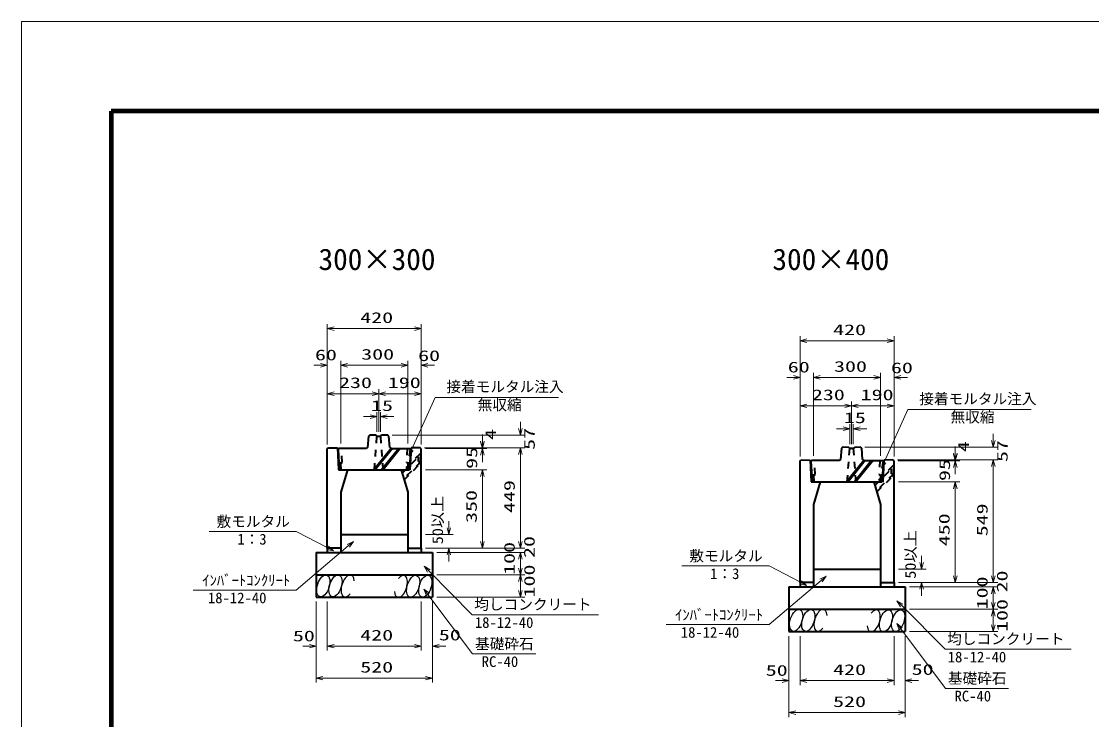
# Model space of a CAD drawing. Units: millimetres on the paper. Extents: x 0 to 842, y 1 to 595.
# Drawn here: x 0.5 to 240, y 438.2 to 594.5 of the extents above; entities that cross this region are included whole.
import ezdxf
from ezdxf.enums import TextEntityAlignment as Align

# ---------------------------------------------------------------- set-up
doc = ezdxf.new("R2010")
doc.units = ezdxf.units.MM
doc.linetypes.add('USER1', pattern=[3, 1.5, -1.5])
for name, color, linetype, lineweight in [('D-STR-DIM（寸法）', 7, 'Continuous', 13), ('D-STR-HTXT(均しCON-旗)', 7, 'Continuous', 13), ('D-STR-HTXT(基礎砕石-旗)', 7, 'Continuous', 13), ('D-STR-HTXT（旗上げ）', 7, 'Continuous', 13), ('D-STR-STRF(グリ)', 7, 'Continuous', 25), ('D-STR（構造物）', 1, 'Continuous', 35), ('D-TTL-LINE（区切線）', 1, 'Continuous', 35), ('D-TTL（外枠）', 2, 'Continuous', 140)]:
    doc.layers.add(name, color=color, linetype=linetype, lineweight=lineweight)
doc.layers.add('D-STR-TXT(文字)', color=7, linetype='Continuous')
doc.styles.add('ＭＳ ゴシック', font='')
doc.styles.get('ＭＳ ゴシック').set_extended_font_data('MS Gothic')

# ---------------------------------------------------------------- blocks, each defined once
blk = doc.blocks.new('_Open30@@SfigorgFlag@@4')
at = {"color": 7, "linetype": 'Continuous', "lineweight": 13}
for p, q in [((-1, 0.2679), (0, 0)), ((0, 0), (-1, -0.2679)), ((0, 0), (-1, 0))]:
    blk.add_line(p, q, dxfattribs=at)

msp = doc.modelspace()

# ---------------------------------------------------------------- linework, layer by layer
at = {"layer": 'D-STR-DIM（寸法）'}
for p, q in [((68.95, 518.535), (68.95, 526.744)), ((70.45, 525.744), (88.45, 525.744)), ((89.95, 518.535), (89.95, 526.744)), ((174.75, 515.818), (174.75, 524.026)), ((176.25, 523.026), (194.25, 523.026)), ((195.75, 515.818), (195.75, 524.026)), ((67.45, 517.535), (65.95, 517.535)), ((68.95, 499.832), (68.95, 518.535)), ((71.95, 500.023), (71.95, 518.535)), ((71.95, 500.023), (71.95, 518.535)), ((73.45, 517.535), (74.95, 517.535)), ((73.45, 517.535), (85.45, 517.535)), ((85.45, 517.535), (83.95, 517.535)), ((86.95, 500.023), (86.95, 518.535)), ((86.95, 500.023), (86.95, 518.535)), ((89.95, 499.832), (89.95, 518.535)), ((91.45, 517.535), (92.95, 517.535)), ((174.75, 497.115), (174.75, 515.818)), ((177.75, 497.305), (177.75, 515.818)), ((177.75, 497.305), (177.75, 515.818)), ((192.75, 497.305), (192.75, 515.818)), ((192.75, 497.305), (192.75, 515.818)), ((195.75, 497.115), (195.75, 515.818)), ((173.25, 514.818), (171.75, 514.818)), ((179.25, 514.818), (180.75, 514.818)), ((179.25, 514.818), (191.25, 514.818)), ((191.25, 514.818), (189.75, 514.818)), ((197.25, 514.818), (198.75, 514.818)), ((68.95, 499.832), (68.95, 512.178)), ((70.45, 511.178), (78.95, 511.178)), ((80.45, 502.631), (80.45, 512.178)), ((80.45, 502.631), (80.45, 512.178)), ((81.95, 511.178), (88.45, 511.178)), ((89.95, 499.832), (89.95, 512.178)), ((174.75, 497.115), (174.75, 509.46)), ((176.25, 508.46), (184.75, 508.46)), ((186.25, 499.913), (186.25, 509.46)), ((186.25, 499.913), (186.25, 509.46)), ((187.75, 508.46), (194.25, 508.46)), ((195.75, 497.115), (195.75, 509.46)), ((78.557, 506.045), (77.057, 506.045)), ((80.057, 502.631), (80.057, 507.045)), ((80.844, 502.631), (80.844, 507.045)), ((82.344, 506.045), (83.844, 506.045)), ((112.153, 503.413), (112.153, 504.913)), ((184.356, 503.328), (182.856, 503.328)), ((185.856, 499.913), (185.856, 504.328)), ((186.643, 499.913), (186.643, 504.328)), ((188.143, 503.328), (189.643, 503.328)), ((83.456, 501.913), (113.153, 501.913)), ((103.655, 500.577), (103.655, 502.077)), ((103.655, 500.385), (103.655, 501.885)), ((217.952, 500.695), (217.952, 502.195)), ((90.7, 499.077), (104.655, 499.077)), ((90.896, 498.885), (104.655, 498.885)), ((90.896, 498.885), (104.655, 498.885)), ((91.7, 499.077), (113.153, 499.077)), ((91.7, 499.077), (113.153, 499.077)), ((189.255, 499.195), (218.952, 499.195)), ((209.454, 497.86), (209.454, 499.36)), ((209.454, 497.668), (209.454, 499.168)), ((103.655, 497.385), (103.655, 495.885)), ((112.153, 478.13), (112.153, 497.577)), ((112.153, 497.577), (112.153, 496.077)), ((196.5, 496.36), (210.454, 496.36)), ((196.695, 496.168), (210.454, 496.168)), ((196.695, 496.168), (210.454, 496.168)), ((197.5, 496.36), (218.952, 496.36)), ((197.5, 496.36), (218.952, 496.36)), ((90.95, 494.13), (104.655, 494.13)), ((90.95, 494.13), (104.655, 494.13)), ((209.454, 494.668), (209.454, 493.168)), ((217.952, 470.413), (217.952, 494.86)), ((217.952, 494.86), (217.952, 493.36)), ((103.655, 478.13), (103.655, 492.63)), ((103.655, 492.63), (103.655, 491.13)), ((196.75, 491.413), (210.454, 491.413)), ((196.75, 491.413), (210.454, 491.413)), ((209.454, 470.413), (209.454, 489.913)), ((209.454, 489.913), (209.454, 488.413)), ((96.139, 481.13), (96.139, 482.63)), ((90.95, 479.63), (97.139, 479.63)), ((112.153, 478.13), (112.153, 479.63)), ((90.95, 476.63), (113.153, 476.63)), ((90.95, 476.63), (104.655, 476.63)), ((90.95, 476.63), (113.153, 476.63)), ((90.95, 476.63), (97.139, 476.63)), ((93.45, 475.63), (113.153, 475.63)), ((93.45, 475.63), (113.153, 475.63)), ((96.139, 475.13), (96.139, 473.63)), ((201.939, 473.413), (201.939, 474.913)), ((112.153, 472.13), (112.153, 474.13)), ((112.153, 474.13), (112.153, 472.63)), ((196.75, 471.913), (202.939, 471.913)), ((217.952, 470.413), (217.952, 471.913)), ((93.45, 470.63), (113.153, 470.63)), ((93.45, 470.63), (113.153, 470.63)), ((112.153, 467.13), (112.153, 469.13)), ((196.75, 468.913), (218.952, 468.913)), ((196.75, 468.913), (210.454, 468.913)), ((196.75, 468.913), (218.952, 468.913)), ((196.75, 468.913), (202.939, 468.913)), ((199.25, 467.913), (218.952, 467.913)), ((199.25, 467.913), (218.952, 467.913)), ((201.939, 467.413), (201.939, 465.913)), ((66.45, 464.63), (66.45, 453.663)), ((68.95, 464.63), (68.95, 453.663)), ((89.95, 464.63), (89.95, 453.663)), ((92.45, 464.63), (92.45, 453.663)), ((93.45, 465.63), (113.153, 465.63)), ((217.952, 464.413), (217.952, 466.413)), ((217.952, 466.413), (217.952, 464.913)), ((66.45, 463.63), (66.45, 446.506)), ((68.95, 463.63), (68.95, 453.663)), ((89.95, 463.63), (89.95, 453.663)), ((92.45, 463.63), (92.45, 446.506)), ((199.25, 462.913), (218.952, 462.913)), ((199.25, 462.913), (218.952, 462.913)), ((217.952, 459.413), (217.952, 461.413)), ((199.25, 457.913), (218.952, 457.913)), ((172.25, 456.913), (172.25, 445.946)), ((172.25, 455.913), (172.25, 438.788)), ((174.75, 456.913), (174.75, 445.946)), ((174.75, 455.913), (174.75, 445.946)), ((195.75, 456.913), (195.75, 445.946)), ((195.75, 455.913), (195.75, 445.946)), ((198.25, 456.913), (198.25, 445.946)), ((198.25, 455.913), (198.25, 438.788)), ((64.95, 454.663), (63.45, 454.663)), ((70.45, 454.663), (88.45, 454.663)), ((70.45, 454.663), (71.95, 454.663)), ((88.45, 454.663), (86.95, 454.663)), ((93.95, 454.663), (95.45, 454.663)), ((67.95, 447.506), (90.95, 447.506)), ((170.75, 446.946), (169.25, 446.946)), ((176.25, 446.946), (194.25, 446.946)), ((176.25, 446.946), (177.75, 446.946)), ((194.25, 446.946), (192.75, 446.946)), ((199.75, 446.946), (201.25, 446.946)), ((173.75, 439.788), (196.75, 439.788))]:
    msp.add_line(p, q, dxfattribs=at)
at = {"layer": 'D-STR-HTXT(均しCON-旗)'}
for p, q in [((42.512, 480.334), (61.992, 480.334)), ((61.992, 480.334), (69.035, 476.679)), ((61.992, 467.2), (73.649, 477.11)), ((148.311, 472.616), (167.791, 472.616)), ((167.791, 472.616), (174.834, 468.961)), ((101.391, 461.683), (91.668, 471.499)), ((167.791, 459.482), (179.448, 469.393)), ((38.958, 467.2), (61.992, 467.2)), ((207.19, 453.965), (197.467, 463.782)), ((129.598, 461.683), (101.391, 461.683)), ((144.757, 459.482), (167.791, 459.482)), ((235.397, 453.965), (207.19, 453.965))]:
    msp.add_line(p, q, dxfattribs=at)
at = {"layer": 'D-STR-HTXT(基礎砕石-旗)'}
for p, q in [((101.468, 452.933), (91.465, 466.259)), ((207.267, 445.216), (197.264, 458.542)), ((115.572, 452.933), (101.468, 452.933)), ((221.371, 445.216), (207.267, 445.216))]:
    msp.add_line(p, q, dxfattribs=at)
at = {"layer": 'D-STR-HTXT（旗上げ）'}
for p, q in [((93.05, 510.321), (87.784, 498.604)), ((120.672, 510.321), (93.05, 510.321)), ((198.849, 507.603), (193.583, 495.886)), ((226.471, 507.603), (198.849, 507.603))]:
    msp.add_line(p, q, dxfattribs=at)
at = {"layer": 'D-STR-STRF(グリ)'}
for centre, major_axis in [((68.045, 468.154), (0.79, 2.421)), ((70.766, 468.154), (0.79, 2.421)), ((88.155, 468.073), (-0.771, -2.427)), ((90.876, 468.094), (-0.771, -2.427)), ((173.844, 460.436), (0.79, 2.421)), ((176.565, 460.436), (0.79, 2.421)), ((193.954, 460.355), (-0.771, -2.427)), ((196.675, 460.377), (-0.771, -2.427))]:
    msp.add_ellipse(centre, major_axis=major_axis, ratio=0.5139, dxfattribs=at)
for centre, major_axis in [((73.507, 468.154), (0.79, 2.421)), ((85.414, 468.051), (-0.771, -2.427)), ((179.306, 460.436), (0.79, 2.421)), ((191.213, 460.334), (-0.771, -2.427))]:
    msp.add_ellipse(centre, major_axis=major_axis, ratio=0.5139, start_param=5.3575563, end_param=10.3750652, dxfattribs=at)
at = {"layer": 'D-STR（構造物）'}
for p, q in [((78.185, 501.668), (77.977, 499.171)), ((78.456, 501.912), (78.185, 501.668)), ((79.826, 501.885), (78.456, 501.912)), ((80.057, 501.631), (79.826, 501.885)), ((80.844, 501.631), (80.057, 501.631)), ((81.075, 501.885), (80.844, 501.631)), ((82.456, 501.913), (81.075, 501.885)), ((82.727, 501.669), (82.456, 501.913)), ((82.935, 499.171), (82.727, 501.669)), ((68.95, 498.832), (69.2, 499.077)), ((68.95, 476.63), (68.95, 498.832)), ((69.2, 499.077), (71.2, 499.037)), ((71.2, 499.037), (71.45, 494.13)), ((71.364, 498.768), (71.506, 498.918)), ((71.364, 498.768), (71.606, 494.168)), ((77.706, 498.918), (71.506, 498.918)), ((77.977, 499.171), (77.706, 498.927)), ((77.977, 499.167), (77.706, 498.918)), ((83.206, 498.918), (79.351, 494.168)), ((83.528, 498.918), (79.673, 494.168)), ((84.945, 498.918), (81.089, 494.168)), ((85.267, 498.918), (81.411, 494.168)), ((82.935, 499.167), (83.206, 498.918)), ((83.206, 498.918), (87.406, 498.918)), ((87.548, 498.768), (87.306, 494.168)), ((87.548, 498.768), (87.406, 498.918)), ((87.7, 499.037), (87.45, 494.13)), ((89.7, 499.077), (87.7, 499.037)), ((89.95, 498.832), (89.7, 499.077)), ((89.95, 476.63), (89.95, 498.832)), ((183.984, 498.951), (183.776, 496.453)), ((184.255, 499.195), (183.984, 498.951)), ((185.625, 499.167), (184.255, 499.195)), ((185.856, 498.913), (185.625, 499.167)), ((186.643, 498.913), (185.856, 498.913)), ((186.875, 499.167), (186.643, 498.913)), ((188.255, 499.195), (186.875, 499.167)), ((188.526, 498.951), (188.255, 499.195)), ((188.734, 496.454), (188.526, 498.951)), ((174.75, 496.115), (175, 496.36)), ((174.75, 468.913), (174.75, 496.115)), ((175, 496.36), (177, 496.32)), ((177, 496.32), (177.25, 491.413)), ((177.163, 496.05), (177.305, 496.2)), ((177.163, 496.05), (177.405, 491.45)), ((183.505, 496.2), (177.305, 496.2)), ((183.776, 496.449), (183.505, 496.2)), ((189.005, 496.2), (185.15, 491.45)), ((189.327, 496.2), (185.472, 491.45)), ((190.744, 496.2), (186.888, 491.45)), ((191.066, 496.2), (187.21, 491.45)), ((188.734, 496.449), (189.005, 496.2)), ((189.005, 496.2), (193.205, 496.2)), ((193.347, 496.05), (193.105, 491.45)), ((193.347, 496.05), (193.205, 496.2)), ((193.5, 496.32), (193.25, 491.413)), ((195.5, 496.36), (193.5, 496.32)), ((195.75, 496.115), (195.5, 496.36)), ((195.75, 468.913), (195.75, 496.115)), ((71.45, 494.13), (73.45, 494.13)), ((71.606, 494.168), (87.306, 494.168)), ((73.45, 494.13), (71.95, 489.13)), ((85.45, 494.13), (86.95, 489.13)), ((177.25, 491.413), (179.25, 491.413)), ((177.405, 491.45), (193.105, 491.45)), ((179.25, 491.413), (177.75, 486.413)), ((191.25, 491.413), (192.75, 486.413)), ((71.95, 489.13), (71.95, 476.63)), ((86.95, 489.13), (86.95, 476.63)), ((177.75, 486.413), (177.75, 468.913)), ((192.75, 486.413), (192.75, 468.913)), ((71.95, 479.63), (86.95, 479.63)), ((71.95, 476.63), (68.95, 476.63)), ((68.95, 476.63), (68.95, 475.63)), ((71.95, 476.63), (71.95, 475.63)), ((86.95, 476.63), (89.95, 476.63)), ((86.95, 476.63), (86.95, 475.63)), ((89.95, 476.63), (89.95, 475.63)), ((66.45, 475.63), (92.45, 475.63)), ((66.45, 475.63), (66.45, 465.63)), ((92.45, 475.63), (92.45, 465.63)), ((177.75, 471.913), (192.75, 471.913)), ((66.45, 470.63), (92.45, 470.63)), ((172.25, 467.913), (198.25, 467.913)), ((172.25, 467.913), (172.25, 457.913)), ((177.75, 468.913), (174.75, 468.913)), ((174.75, 468.913), (174.75, 467.913)), ((177.75, 468.913), (177.75, 467.913)), ((192.75, 468.913), (195.75, 468.913)), ((192.75, 468.913), (192.75, 467.913)), ((195.75, 468.913), (195.75, 467.913)), ((198.25, 467.913), (198.25, 457.913)), ((66.45, 465.63), (92.45, 465.63)), ((172.25, 462.913), (198.25, 462.913)), ((172.25, 457.913), (198.25, 457.913))]:
    msp.add_line(p, q, dxfattribs=at)
at = {"layer": 'D-STR（構造物）', "linetype": 'USER1'}
for p, q in [((79.489, 494.127), (80.057, 501.631)), ((80.844, 501.631), (81.409, 494.168)), ((72.282, 495.778), (72.135, 498.918)), ((86.805, 498.918), (86.64, 495.782)), ((185.288, 491.409), (185.856, 498.913)), ((186.643, 498.913), (187.208, 491.45)), ((71.987, 495.664), (71.52, 495.796)), ((71.987, 495.664), (72.282, 495.778)), ((89.7, 497.738), (85.598, 493.636)), ((85.679, 493.367), (89.875, 497.563)), ((89.875, 495.978), (86.045, 492.147)), ((86.64, 495.782), (86.934, 495.667)), ((86.934, 495.667), (87.392, 495.793)), ((89.375, 495.978), (89.375, 497.063)), ((89.375, 495.978), (89.875, 495.978)), ((89.875, 497.563), (89.627, 497.811)), ((89.875, 495.633), (89.875, 497.563)), ((178.081, 493.061), (177.934, 496.2)), ((192.604, 496.2), (192.439, 493.065)), ((72.057, 494.168), (71.987, 495.664)), ((86.119, 491.902), (89.875, 495.658)), ((86.934, 495.667), (86.855, 494.168)), ((89.627, 495.386), (89.875, 495.633)), ((195.5, 495.021), (191.398, 490.919)), ((191.479, 490.65), (195.675, 494.846)), ((195.175, 493.261), (195.175, 494.346)), ((195.675, 494.846), (195.427, 495.094)), ((195.675, 492.916), (195.675, 494.846)), ((177.786, 492.947), (177.319, 493.078)), ((177.786, 492.947), (178.081, 493.061)), ((177.856, 491.45), (177.786, 492.947)), ((195.675, 493.261), (191.845, 489.43)), ((191.919, 489.185), (195.675, 492.941)), ((192.439, 493.065), (192.733, 492.949)), ((192.733, 492.949), (192.655, 491.45)), ((192.733, 492.949), (193.191, 493.075)), ((195.175, 493.261), (195.675, 493.261)), ((195.427, 492.669), (195.675, 492.916))]:
    msp.add_line(p, q, dxfattribs=at)
at = {"layer": 'D-TTL-LINE（区切線）', "color": 7, "lineweight": 18}
for p, q in [((841.5, 594.51), (0.5, 594.51)), ((0.5, 594.51), (0.5, 0.51))]:
    msp.add_line(p, q, dxfattribs=at)
at = {"layer": 'D-TTL（外枠）'}
for p, q in [((821.4, 574.41), (20.6, 574.41)), ((20.6, 574.41), (20.6, 20.61))]:
    msp.add_line(p, q, dxfattribs=at)

# ---------------------------------------------------------------- block references
at = {"layer": 'D-STR-DIM（寸法）', "xscale": 1.5, "yscale": 1.5}
for p, rotation in [((68.95, 525.744), 180), ((174.75, 523.026), 180), ((71.95, 517.535), 180), ((71.95, 517.535), 180), ((89.95, 517.535), 180), ((177.75, 514.818), 180), ((177.75, 514.818), 180), ((195.75, 514.818), 180), ((68.95, 511.178), 180), ((80.45, 511.178), 180), ((174.75, 508.46), 180), ((186.25, 508.46), 180), ((80.844, 506.045), 180), ((112.153, 501.913), 270), ((186.643, 503.328), 180), ((103.655, 499.077), 270), ((217.952, 499.195), 270), ((103.655, 498.885), 270), ((103.655, 498.885), 90), ((112.153, 499.077), 90), ((112.153, 499.077), 90), ((209.454, 496.36), 270), ((209.454, 496.168), 270), ((209.454, 496.168), 90), ((217.952, 496.36), 90), ((217.952, 496.36), 90), ((103.655, 494.13), 90), ((103.655, 494.13), 90), ((209.454, 491.413), 90), ((209.454, 491.413), 90), ((96.139, 479.63), 270), ((96.139, 476.63), 90), ((103.655, 476.63), 270), ((112.153, 476.63), 270), ((112.153, 476.63), 270), ((112.153, 475.63), 90), ((112.153, 475.63), 90), ((112.153, 470.63), 270), ((201.939, 471.913), 270), ((112.153, 470.63), 90), ((209.454, 468.913), 270), ((217.952, 468.913), 270), ((217.952, 468.913), 270), ((112.153, 465.63), 270), ((201.939, 468.913), 90), ((217.952, 467.913), 90), ((217.952, 467.913), 90), ((217.952, 462.913), 270), ((217.952, 462.913), 90), ((217.952, 457.913), 270), ((68.95, 454.663), 180), ((68.95, 454.663), 180), ((92.45, 454.663), 180), ((66.45, 447.506), 180), ((174.75, 446.946), 180), ((174.75, 446.946), 180), ((198.25, 446.946), 180), ((172.25, 439.788), 180)]:
    msp.add_blockref('_Open30@@SfigorgFlag@@4', p, dxfattribs=dict(at, rotation=rotation))
for p in [(89.95, 525.744), (195.75, 523.026), (68.95, 517.535), (86.95, 517.535), (86.95, 517.535), (174.75, 514.818), (192.75, 514.818), (192.75, 514.818), (80.45, 511.178), (89.95, 511.178), (186.25, 508.46), (195.75, 508.46), (80.057, 506.045), (185.856, 503.328), (66.45, 454.663), (89.95, 454.663), (89.95, 454.663), (92.45, 447.506), (172.25, 446.946), (195.75, 446.946), (195.75, 446.946), (198.25, 439.788)]:
    msp.add_blockref('_Open30@@SfigorgFlag@@4', p, dxfattribs=at)
at = {"layer": 'D-STR-HTXT(均しCON-旗)', "xscale": 1.5, "yscale": 1.5}
for p, rotation in [((70.366, 475.988), 332.57325), ((74.792, 478.082), 40.37163), ((90.612, 472.565), 134.72505), ((180.591, 470.365), 40.37163), ((176.166, 468.27), 332.57325), ((196.411, 464.848), 134.72505)]:
    msp.add_blockref('_Open30@@SfigorgFlag@@4', p, dxfattribs=dict(at, rotation=rotation))
at = {"layer": 'D-STR-HTXT(基礎砕石-旗)', "xscale": 1.5, "yscale": 1.5, "rotation": 126.89552}
for p in [(90.564, 467.459), (196.363, 459.741)]:
    msp.add_blockref('_Open30@@SfigorgFlag@@4', p, dxfattribs=at)
at = {"layer": 'D-STR-HTXT（旗上げ）', "xscale": 1.5, "yscale": 1.5, "rotation": 245.79582}
for p in [(87.169, 497.236), (192.968, 494.518)]:
    msp.add_blockref('_Open30@@SfigorgFlag@@4', p, dxfattribs=at)

# ---------------------------------------------------------------- texts
at = {"layer": 'D-STR-DIM（寸法）', "style": 'ＭＳ ゴシック', "width": 1.5}
for s, p in [('420', (76.325, 526.281)), ('420', (182.125, 523.563)), ('60', (66.186, 517.929)), ('300', (76.534, 518.072)), ('60', (89.27, 517.758)), ('60', (171.985, 515.211)), ('300', (182.333, 515.355)), ('60', (195.069, 515.041)), ('230', (71.575, 511.715)), ('190', (82.492, 511.715)), ('230', (177.375, 508.997)), ('190', (188.291, 508.997)), ('15', (78.738, 506.583)), ('15', (184.537, 503.865)), ('50', (61.253, 455.03)), ('420', (76.325, 455.201)), ('50', (93.902, 455.238)), ('520', (76.325, 448.043)), ('50', (167.052, 447.313)), ('420', (182.125, 447.483)), ('50', (199.701, 447.52)), ('520', (182.125, 440.326))]:
    msp.add_text(s, height=2.405, dxfattribs=at).set_placement(p, align=Align.BOTTOM_LEFT)
at = {"layer": 'D-STR-DIM（寸法）', "style": 'ＭＳ ゴシック'}
for s, width, p in [('4', 1.5, (107.419, 500.826)), ('57', 1.5, (116.093, 498.601)), ('57', 1.5, (221.892, 495.884)), ('95', 1.5, (103.211, 494.35)), ('4', 1.5, (213.218, 498.109)), ('95', 1.5, (209.011, 491.632)), ('449', 1.5, (111.616, 484.474)), ('350', 1.5, (103.118, 482.255)), ('50以上', 1.1, (95.558, 477.494)), ('549', 1.5, (217.415, 479.257)), ('450', 1.5, (208.917, 477.038)), ('20', 1.5, (116.067, 474.412)), ('50以上', 1.1, (201.357, 469.776)), ('100', 1.5, (111.616, 470.63)), ('100', 1.5, (116.088, 465.575)), ('100', 1.5, (217.415, 462.913)), ('20', 1.5, (221.867, 466.694)), ('100', 1.5, (221.887, 457.858))]:
    msp.add_text(s, height=2.405, rotation=90, dxfattribs=dict(at, width=width)).set_placement(p, align=Align.BOTTOM_LEFT)
at = {"layer": 'D-STR-HTXT(均しCON-旗)', "style": 'ＭＳ ゴシック'}
for s, p in [('敷モルタル', (44.161, 480.655)), ('1：3', (48.807, 476.683)), ('敷モルタル', (149.96, 472.938)), ('1：3', (154.606, 468.965)), ('ｲﾝﾊﾞｰﾄｺﾝｸﾘｰﾄ', (40.96, 467.483)), ('18-12-40', (42.24, 463.549)), ('均しコンクリート', (101.837, 462.093)), ('ｲﾝﾊﾞｰﾄｺﾝｸﾘｰﾄ', (146.759, 459.766)), ('18-12-40', (101.972, 458.032)), ('18-12-40', (148.04, 455.831)), ('均しコンクリート', (207.637, 454.376)), ('18-12-40', (207.771, 450.314))]:
    msp.add_text(s, height=2.405, dxfattribs=at).set_placement(p, align=Align.BOTTOM_LEFT)
at = {"layer": 'D-STR-HTXT(基礎砕石-旗)', "style": 'ＭＳ ゴシック'}
for s, p in [('基礎砕石', (102.004, 453.268)), ('RC-40', (103.492, 449.282)), ('基礎砕石', (207.803, 445.55)), ('RC-40', (209.291, 441.565))]:
    msp.add_text(s, height=2.405, dxfattribs=at).set_placement(p, align=Align.BOTTOM_LEFT)
at = {"layer": 'D-STR-HTXT（旗上げ）', "style": 'ＭＳ ゴシック'}
for s, p in [('接着モルタル注入', (95.589, 510.824)), ('無収縮', (102.592, 506.747)), ('接着モルタル注入', (201.388, 508.107)), ('無収縮', (208.391, 504.03))]:
    msp.add_text(s, height=2.405, dxfattribs=at).set_placement(p, align=Align.BOTTOM_LEFT)
at = {"layer": 'D-STR-TXT(文字)', "style": 'ＭＳ ゴシック'}
for s, p in [('300×300', (66.981, 537.412)), ('300×400', (168.539, 537.412))]:
    msp.add_text(s, height=4.809, dxfattribs=at).set_placement(p, align=Align.BOTTOM_LEFT)

doc.saveas('drawing.dxf')
